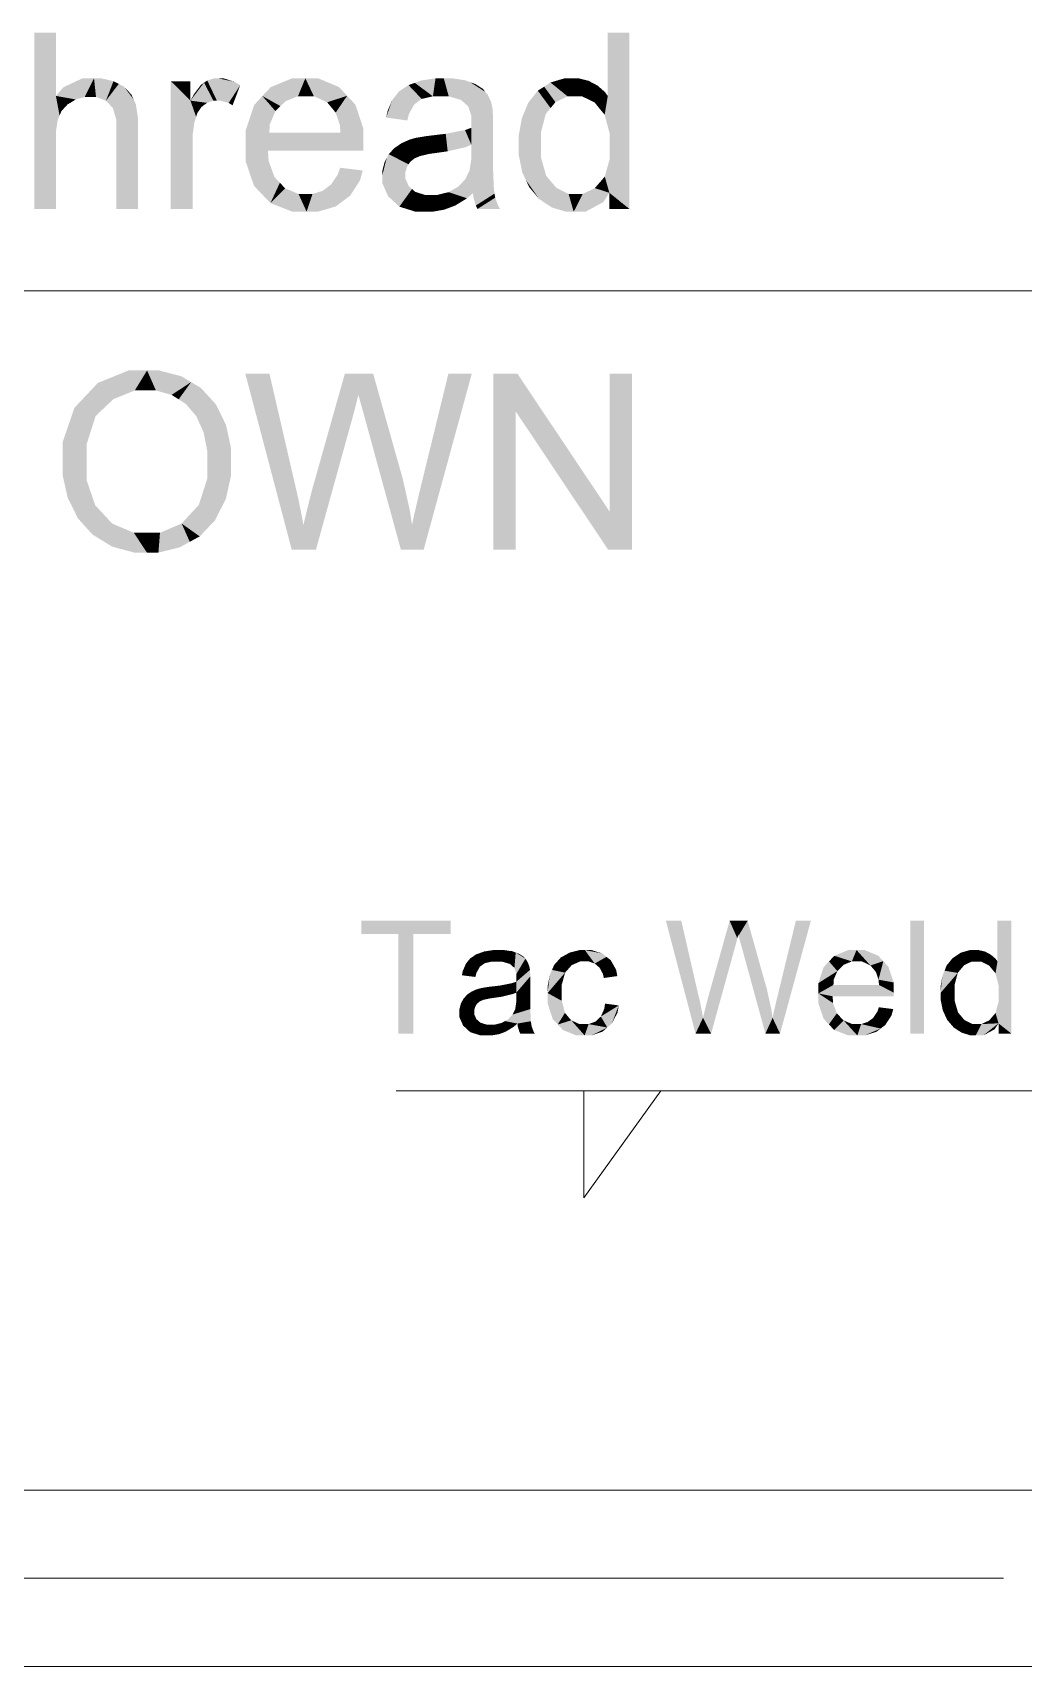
# Model space of a CAD drawing. Header units: millimetres. Extents: x 2 to 579, y 1 to 405.
# Drawn here: x 174.66 to 182.25, y 105.36 to 117.87 of the extents above; entities that cross this region are included whole.
import ezdxf

# ---------------------------------------------------------------- set-up
doc = ezdxf.new("R2010")
doc.units = ezdxf.units.MM
doc.linetypes.add('XKITLINE00', pattern=[0])
doc.layers.add('LinkedObject', color=7, linetype='Continuous', lineweight=0)

# ---------------------------------------------------------------- blocks, each defined once
blk = doc.blocks.new('*A4')
at = {"layer": 'LinkedObject'}
for points in [[(174.841, 117.868), (174.675, 116.518), (174.675, 117.868)], [(174.841, 117.384), (174.675, 116.518), (174.841, 117.868)], [(179.233, 117.868), (179.067, 117.384), (179.067, 117.868)], [(179.233, 117.868), (179.082, 117.093), (179.067, 117.384)], [(179.082, 117.093), (179.233, 117.868), (179.233, 116.518)], [(175.045, 117.519), (174.841, 117.384), (174.899, 117.451)], [(175.133, 117.519), (174.841, 117.384), (175.045, 117.519)], [(175.062, 117.376), (174.841, 117.384), (175.133, 117.519)], [(175.062, 117.376), (175.133, 117.519), (175.099, 117.376)], [(175.099, 117.376), (175.133, 117.519), (175.148, 117.376)], [(175.133, 117.519), (175.224, 117.347), (175.148, 117.376)], [(175.187, 117.519), (175.224, 117.347), (175.133, 117.519)], [(175.282, 117.497), (175.224, 117.347), (175.187, 117.519)], [(175.322, 117.476), (175.224, 117.347), (175.282, 117.497)], [(175.721, 117.497), (175.871, 117.348), (175.721, 116.518)], [(175.871, 117.348), (175.721, 117.497), (175.871, 117.497)], [(176, 117.502), (176.074, 117.347), (175.976, 117.486)], [(176.053, 117.519), (176.074, 117.347), (176, 117.502)], [(176.082, 117.519), (176.074, 117.347), (176.053, 117.519)], [(176.082, 117.519), (176.104, 117.347), (176.074, 117.347)], [(176.209, 117.492), (176.082, 117.519), (176.124, 117.519)], [(176.252, 117.466), (176.082, 117.519), (176.209, 117.492)], [(176.164, 117.33), (176.082, 117.519), (176.252, 117.466)], [(176.104, 117.347), (176.082, 117.519), (176.164, 117.33)], [(176.65, 117.519), (176.422, 117.383), (176.486, 117.451)], [(176.751, 117.519), (176.422, 117.383), (176.65, 117.519)], [(176.695, 117.382), (176.422, 117.383), (176.751, 117.519)], [(176.695, 117.382), (176.751, 117.519), (176.753, 117.382)], [(176.751, 117.519), (176.816, 117.382), (176.753, 117.382)], [(177.009, 117.452), (176.751, 117.519), (176.849, 117.519)], [(177.071, 117.385), (176.751, 117.519), (177.009, 117.452)], [(176.918, 117.335), (176.751, 117.519), (177.071, 117.385)], [(176.816, 117.382), (176.751, 117.519), (176.918, 117.335)], [(177.748, 117.519), (177.589, 117.484), (177.637, 117.502)], [(177.728, 117.381), (177.589, 117.484), (177.748, 117.519)], [(177.728, 117.381), (177.748, 117.519), (177.786, 117.381)], [(177.786, 117.381), (177.748, 117.519), (177.849, 117.381)], [(177.811, 117.519), (177.849, 117.381), (177.748, 117.519)], [(177.975, 117.504), (177.811, 117.519), (177.873, 117.519)], [(178.014, 117.489), (177.811, 117.519), (177.975, 117.504)], [(177.943, 117.353), (177.811, 117.519), (178.014, 117.489)], [(177.849, 117.381), (177.811, 117.519), (177.943, 117.353)], [(178.737, 117.519), (178.759, 117.381), (178.628, 117.487)], [(178.798, 117.519), (178.759, 117.381), (178.737, 117.519)], [(178.759, 117.381), (178.798, 117.519), (178.814, 117.381)], [(178.798, 117.519), (178.87, 117.381), (178.814, 117.381)], [(178.842, 117.519), (178.87, 117.381), (178.798, 117.519)], [(178.92, 117.5), (178.87, 117.381), (178.842, 117.519)], [(178.955, 117.481), (178.87, 117.381), (178.92, 117.5)], [(174.841, 117.111), (174.675, 116.518), (174.841, 117.384)], [(174.841, 117.111), (174.841, 117.384), (174.855, 117.201)], [(174.855, 117.201), (174.841, 117.384), (174.869, 117.234)], [(174.869, 117.234), (174.841, 117.384), (174.883, 117.267)], [(174.883, 117.267), (174.841, 117.384), (174.929, 117.318)], [(174.929, 117.318), (174.841, 117.384), (174.961, 117.337)], [(174.961, 117.337), (174.841, 117.384), (174.993, 117.357)], [(174.993, 117.357), (174.841, 117.384), (175.062, 117.376)], [(175.322, 117.476), (175.251, 117.319), (175.224, 117.347)], [(175.362, 117.455), (175.251, 117.319), (175.322, 117.476)], [(175.251, 117.319), (175.362, 117.455), (175.277, 117.291)], [(175.277, 117.291), (175.362, 117.455), (175.436, 117.358)], [(175.436, 117.358), (175.362, 117.455), (175.419, 117.395)], [(175.976, 117.486), (175.871, 117.348), (175.952, 117.469)], [(176.047, 117.347), (175.871, 117.348), (175.976, 117.486)], [(175.952, 117.469), (175.871, 117.348), (175.9, 117.4)], [(175.976, 117.486), (176.074, 117.347), (176.047, 117.347)], [(176.164, 117.33), (176.252, 117.466), (176.194, 117.312)], [(176.422, 117.383), (176.295, 117.123), (176.359, 117.314)], [(176.522, 117.268), (176.295, 117.123), (176.422, 117.383)], [(176.422, 117.383), (176.561, 117.306), (176.522, 117.268)], [(176.561, 117.306), (176.422, 117.383), (176.6, 117.344)], [(176.6, 117.344), (176.422, 117.383), (176.695, 117.382)], [(176.918, 117.335), (177.071, 117.385), (176.958, 117.287)], [(177.071, 117.385), (176.983, 117.256), (176.958, 117.287)], [(176.983, 117.256), (177.071, 117.385), (177.015, 117.163)], [(177.015, 117.163), (177.071, 117.385), (177.196, 117.131)], [(177.196, 117.131), (177.071, 117.385), (177.134, 117.318)], [(177.443, 117.386), (177.37, 117.218), (177.417, 117.354)], [(177.586, 117.32), (177.37, 117.218), (177.443, 117.386)], [(177.468, 117.418), (177.642, 117.361), (177.443, 117.386)], [(177.586, 117.32), (177.443, 117.386), (177.614, 117.34)], [(177.614, 117.34), (177.443, 117.386), (177.642, 117.361)], [(177.541, 117.467), (177.642, 117.361), (177.468, 117.418)], [(177.589, 117.484), (177.642, 117.361), (177.541, 117.467)], [(177.642, 117.361), (177.589, 117.484), (177.728, 117.381)], [(177.943, 117.353), (178.014, 117.489), (177.975, 117.325)], [(177.975, 117.325), (178.014, 117.489), (177.998, 117.304)], [(178.014, 117.489), (178.022, 117.233), (177.998, 117.304)], [(178.129, 117.415), (178.022, 117.233), (178.014, 117.489)], [(178.111, 117.438), (178.014, 117.489), (178.053, 117.475)], [(178.129, 117.415), (178.014, 117.489), (178.111, 117.438)], [(178.148, 117.393), (178.022, 117.233), (178.129, 117.415)], [(178.174, 117.336), (178.022, 117.233), (178.148, 117.393)], [(178.531, 117.424), (178.629, 117.291), (178.458, 117.332)], [(178.666, 117.336), (178.531, 117.424), (178.58, 117.455)], [(178.629, 117.291), (178.531, 117.424), (178.666, 117.336)], [(178.628, 117.487), (178.759, 117.381), (178.58, 117.455)], [(178.58, 117.455), (178.759, 117.381), (178.666, 117.336)], [(178.955, 117.481), (178.966, 117.334), (178.87, 117.381)], [(178.989, 117.463), (178.966, 117.334), (178.955, 117.481)], [(179.045, 117.414), (178.966, 117.334), (178.989, 117.463)], [(179.067, 117.384), (178.966, 117.334), (179.045, 117.414)], [(178.966, 117.334), (179.067, 117.384), (179.004, 117.287)], [(179.004, 117.287), (179.067, 117.384), (179.043, 117.24)], [(179.067, 117.384), (179.082, 117.093), (179.043, 117.24)], [(175.436, 117.358), (175.304, 117.2), (175.277, 117.291)], [(175.453, 117.32), (175.304, 117.2), (175.436, 117.358)], [(175.47, 117.21), (175.304, 117.2), (175.453, 117.32)], [(175.721, 116.518), (175.871, 117.348), (175.888, 116.518)], [(175.871, 117.348), (175.888, 117.031), (175.888, 116.518)], [(175.888, 117.031), (175.871, 117.348), (175.888, 117.083)], [(175.888, 117.083), (175.871, 117.348), (175.901, 117.18)], [(175.901, 117.18), (175.871, 117.348), (175.915, 117.224)], [(175.915, 117.224), (175.871, 117.348), (175.924, 117.253)], [(175.924, 117.253), (175.871, 117.348), (175.955, 117.298)], [(175.955, 117.298), (175.871, 117.348), (175.976, 117.315)], [(175.976, 117.315), (175.871, 117.348), (175.998, 117.331)], [(175.998, 117.331), (175.871, 117.348), (176.047, 117.347)], [(176.479, 117.166), (176.295, 117.123), (176.522, 117.268)], [(177.417, 117.354), (177.37, 117.218), (177.381, 117.27)], [(177.545, 117.248), (177.37, 117.218), (177.586, 117.32)], [(177.37, 117.218), (177.545, 117.248), (177.532, 117.196)], [(178.022, 117.178), (178.185, 117.281), (178.021, 117.156)], [(178.021, 117.156), (178.185, 117.281), (178.021, 117.139)], [(178.021, 117.139), (178.185, 117.281), (178.022, 117.01)], [(178.181, 117.302), (178.022, 117.233), (178.174, 117.336)], [(178.022, 117.233), (178.181, 117.302), (178.185, 117.281)], [(178.022, 117.233), (178.185, 117.281), (178.022, 117.183)], [(178.022, 117.183), (178.185, 117.281), (178.022, 117.178)], [(178.189, 117.205), (178.022, 117.01), (178.185, 117.281)], [(178.434, 117.273), (178.385, 117.007), (178.409, 117.213)], [(178.592, 117.246), (178.385, 117.007), (178.434, 117.273)], [(178.555, 117.104), (178.385, 117.007), (178.592, 117.246)], [(178.458, 117.332), (178.629, 117.291), (178.434, 117.273)], [(178.434, 117.273), (178.629, 117.291), (178.592, 117.246)], [(175.47, 117.138), (175.304, 117.2), (175.47, 117.21)], [(175.304, 117.2), (175.47, 117.138), (175.304, 117.138)], [(175.304, 116.518), (175.47, 117.138), (175.47, 116.518)], [(175.304, 117.138), (175.47, 117.138), (175.304, 116.518)], [(176.295, 117.123), (176.479, 117.166), (176.475, 117.102)], [(176.475, 117.102), (176.295, 117), (176.295, 117.123)], [(177.015, 117.163), (177.196, 117.131), (177.02, 117.102)], [(177.196, 117.01), (177.02, 117.102), (177.196, 117.131)], [(177.974, 117.123), (178.022, 117.01), (177.826, 117.094)], [(178.021, 117.139), (178.022, 117.01), (177.974, 117.123)], [(178.189, 117.149), (178.021, 116.949), (178.022, 117.01)], [(178.189, 116.929), (178.021, 116.949), (178.189, 117.149)], [(178.189, 117.149), (178.022, 117.01), (178.189, 117.205)], [(178.409, 117.213), (178.385, 117.007), (178.385, 117.08)], [(174.841, 117.053), (174.675, 116.518), (174.841, 117.111)], [(174.675, 116.518), (174.841, 117.053), (174.841, 116.518)], [(176.475, 117.102), (177.196, 117.01), (176.295, 117)], [(177.196, 117.002), (176.295, 117), (177.196, 117.01)], [(177.195, 116.98), (176.295, 117), (177.196, 117.002)], [(176.295, 117), (176.421, 116.629), (176.295, 116.88)], [(176.47, 116.885), (176.421, 116.629), (176.295, 117)], [(176.47, 116.885), (176.295, 117), (176.465, 116.965)], [(177.195, 116.965), (176.295, 117), (177.195, 116.98)], [(176.465, 116.965), (176.295, 117), (177.195, 116.965)], [(177.02, 117.102), (177.196, 117.01), (176.475, 117.102)], [(177.553, 116.878), (177.433, 116.985), (177.46, 117.003)], [(177.486, 117.021), (177.586, 116.905), (177.46, 117.003)], [(177.46, 117.003), (177.586, 116.905), (177.553, 116.878)], [(177.546, 117.048), (177.586, 116.905), (177.486, 117.021)], [(177.579, 117.058), (177.586, 116.905), (177.546, 117.048)], [(177.603, 117.064), (177.628, 116.923), (177.579, 117.058)], [(177.586, 116.905), (177.579, 117.058), (177.607, 116.914)], [(177.607, 116.914), (177.579, 117.058), (177.628, 116.923)], [(177.677, 117.076), (177.7, 116.94), (177.603, 117.064)], [(177.603, 117.064), (177.7, 116.94), (177.628, 116.923)], [(177.726, 117.082), (177.751, 116.947), (177.677, 117.076)], [(177.677, 117.076), (177.751, 116.947), (177.7, 116.94)], [(177.826, 117.094), (177.841, 116.96), (177.726, 117.082)], [(177.726, 117.082), (177.841, 116.96), (177.751, 116.947)], [(177.826, 117.094), (178.022, 117.01), (177.841, 116.96)], [(177.841, 116.96), (178.022, 117.01), (177.977, 116.991)], [(178.385, 117.007), (178.555, 117.104), (178.555, 117.007)], [(178.385, 117.007), (178.555, 116.913), (178.385, 116.932)], [(178.555, 116.913), (178.385, 117.007), (178.555, 117.007)], [(179.082, 117.093), (179.233, 116.518), (179.082, 116.993)], [(179.082, 116.993), (179.233, 116.518), (179.082, 116.902)], [(176.295, 116.88), (176.421, 116.629), (176.358, 116.695)], [(176.515, 116.762), (176.421, 116.629), (176.47, 116.885)], [(177.374, 116.908), (177.341, 116.777), (177.358, 116.878)], [(177.53, 116.842), (177.341, 116.777), (177.374, 116.908)], [(177.358, 116.878), (177.341, 116.777), (177.341, 116.813)], [(177.39, 116.938), (177.541, 116.86), (177.374, 116.908)], [(177.374, 116.908), (177.541, 116.86), (177.53, 116.842)], [(177.433, 116.985), (177.541, 116.86), (177.39, 116.938)], [(177.541, 116.86), (177.433, 116.985), (177.553, 116.878)], [(178.008, 116.811), (178.189, 116.929), (178.189, 116.813)], [(178.021, 116.894), (178.189, 116.929), (178.008, 116.811)], [(178.189, 116.929), (178.021, 116.894), (178.021, 116.949)], [(178.385, 116.932), (178.555, 116.913), (178.412, 116.799)], [(178.412, 116.799), (178.555, 116.913), (178.439, 116.741)], [(178.439, 116.741), (178.555, 116.913), (178.595, 116.773)], [(179.082, 116.902), (179.233, 116.518), (179.044, 116.766)], [(176.421, 116.629), (176.515, 116.762), (176.484, 116.563)], [(176.556, 116.719), (176.484, 116.563), (176.515, 116.762)], [(176.948, 116.705), (177.19, 116.813), (177.095, 116.621)], [(176.999, 116.782), (177.19, 116.813), (176.948, 116.705)], [(177.19, 116.813), (176.999, 116.782), (177.018, 116.834)], [(177.095, 116.621), (177.19, 116.813), (177.17, 116.738)], [(177.518, 116.803), (177.341, 116.777), (177.53, 116.842)], [(177.341, 116.777), (177.518, 116.803), (177.518, 116.781)], [(177.518, 116.748), (177.341, 116.777), (177.518, 116.781)], [(177.341, 116.777), (177.518, 116.748), (177.341, 116.715)], [(177.341, 116.715), (177.518, 116.748), (177.385, 116.615)], [(177.385, 116.615), (177.518, 116.748), (177.428, 116.576)], [(177.428, 116.576), (177.518, 116.748), (177.543, 116.693)], [(177.922, 116.689), (178.189, 116.813), (178.195, 116.667)], [(177.977, 116.747), (178.189, 116.813), (177.922, 116.689)], [(177.994, 116.783), (178.189, 116.813), (177.977, 116.747)], [(178.189, 116.813), (177.994, 116.783), (178.008, 116.811)], [(178.595, 116.773), (178.542, 116.594), (178.439, 116.741)], [(178.439, 116.741), (178.542, 116.594), (178.466, 116.684)], [(178.634, 116.726), (178.542, 116.594), (178.595, 116.773)], [(179.044, 116.766), (179.079, 116.642), (179.006, 116.722)], [(179.044, 116.766), (179.233, 116.518), (179.079, 116.642)], [(176.597, 116.676), (176.484, 116.563), (176.556, 116.719)], [(176.597, 116.676), (176.761, 116.497), (176.484, 116.563)], [(176.699, 116.633), (176.761, 116.497), (176.597, 116.676)], [(176.761, 116.633), (176.761, 116.497), (176.699, 116.633)], [(176.806, 116.633), (177.04, 116.58), (176.761, 116.497)], [(176.806, 116.633), (176.761, 116.497), (176.761, 116.633)], [(176.884, 116.657), (177.04, 116.58), (176.806, 116.633)], [(176.916, 116.681), (177.095, 116.621), (176.884, 116.657)], [(177.04, 116.58), (176.884, 116.657), (177.095, 116.621)], [(176.948, 116.705), (177.095, 116.621), (176.916, 116.681)], [(177.543, 116.693), (177.471, 116.536), (177.428, 116.576)], [(177.568, 116.671), (177.471, 116.536), (177.543, 116.693)], [(177.593, 116.649), (177.471, 116.536), (177.568, 116.671)], [(177.471, 116.536), (177.593, 116.649), (177.595, 116.497)], [(177.675, 116.497), (177.593, 116.649), (177.667, 116.626)], [(177.595, 116.497), (177.593, 116.649), (177.675, 116.497)], [(177.667, 116.626), (177.724, 116.497), (177.675, 116.497)], [(177.715, 116.626), (177.724, 116.497), (177.667, 116.626)], [(177.763, 116.626), (177.724, 116.497), (177.715, 116.626)], [(177.724, 116.497), (177.763, 116.626), (177.815, 116.513)], [(177.858, 116.529), (177.763, 116.626), (177.848, 116.647)], [(177.815, 116.513), (177.763, 116.626), (177.858, 116.529)], [(178.035, 116.639), (177.848, 116.647), (177.885, 116.668)], [(177.989, 116.6), (177.848, 116.647), (178.035, 116.639)], [(177.9, 116.545), (177.848, 116.647), (177.989, 116.6)], [(177.858, 116.529), (177.848, 116.647), (177.9, 116.545)], [(177.922, 116.689), (178.195, 116.667), (177.885, 116.668)], [(178.195, 116.667), (178.035, 116.639), (177.885, 116.668)], [(178.035, 116.639), (178.195, 116.667), (178.039, 116.604)], [(178.039, 116.604), (178.195, 116.667), (178.2, 116.636)], [(178.2, 116.636), (178.056, 116.544), (178.039, 116.604)], [(178.205, 116.605), (178.056, 116.544), (178.2, 116.636)], [(178.542, 116.594), (178.634, 116.726), (178.591, 116.561)], [(178.591, 116.561), (178.634, 116.726), (178.674, 116.68)], [(178.674, 116.68), (178.806, 116.497), (178.591, 116.561)], [(178.767, 116.633), (178.806, 116.497), (178.674, 116.68)], [(178.806, 116.497), (178.767, 116.633), (178.821, 116.633)], [(178.806, 116.497), (179.079, 116.642), (178.896, 116.497)], [(178.875, 116.633), (179.079, 116.642), (178.806, 116.497)], [(178.875, 116.633), (178.806, 116.497), (178.821, 116.633)], [(178.968, 116.678), (179.079, 116.642), (178.875, 116.633)], [(178.896, 116.497), (179.079, 116.642), (179.032, 116.57)], [(179.079, 116.642), (178.968, 116.678), (179.006, 116.722)], [(179.079, 116.642), (179.233, 116.518), (179.079, 116.518)], [(176.484, 116.563), (176.761, 116.497), (176.653, 116.497)], [(176.761, 116.497), (177.04, 116.58), (176.846, 116.497)], [(176.846, 116.497), (177.04, 116.58), (176.985, 116.538)], [(178.205, 116.605), (178.069, 116.518), (178.056, 116.544)], [(178.226, 116.547), (178.069, 116.518), (178.205, 116.605)], [(178.069, 116.518), (178.226, 116.547), (178.242, 116.518)], [(178.591, 116.561), (178.806, 116.497), (178.64, 116.529)], [(178.64, 116.529), (178.806, 116.497), (178.747, 116.497)], [(175.396, 115.281), (175.073, 115.091), (175.163, 115.186)], [(175.539, 115.281), (175.073, 115.091), (175.396, 115.281)], [(175.445, 115.128), (175.073, 115.091), (175.539, 115.281)], [(175.445, 115.128), (175.539, 115.281), (175.54, 115.128)], [(175.539, 115.281), (175.607, 115.128), (175.54, 115.128)], [(175.801, 115.237), (175.539, 115.281), (175.632, 115.281)], [(175.876, 115.192), (175.539, 115.281), (175.801, 115.237)], [(175.727, 115.094), (175.539, 115.281), (175.876, 115.192)], [(175.607, 115.128), (175.539, 115.281), (175.727, 115.094)], [(176.476, 115.258), (176.647, 113.908), (176.291, 115.258)], [(176.68, 114.373), (176.647, 113.908), (176.476, 115.258)], [(177.054, 115.258), (177.117, 114.937), (176.797, 114.347)], [(177.117, 114.937), (177.054, 115.258), (177.126, 114.969)], [(177.126, 114.969), (177.054, 115.258), (177.146, 115.049)], [(177.146, 115.049), (177.054, 115.258), (177.157, 115.095)], [(177.27, 115.258), (177.157, 115.095), (177.054, 115.258)], [(177.157, 115.095), (177.27, 115.258), (177.161, 115.08)], [(177.161, 115.08), (177.27, 115.258), (177.183, 115.001)], [(177.183, 115.001), (177.27, 115.258), (177.201, 114.937)], [(177.201, 114.937), (177.27, 115.258), (177.462, 114.575)], [(178.026, 115.258), (177.635, 114.391), (177.847, 115.258)], [(177.657, 113.908), (177.635, 114.391), (178.026, 115.258)], [(178.191, 115.258), (178.362, 114.968), (178.191, 113.908)], [(178.362, 114.968), (178.191, 115.258), (178.374, 115.258)], [(178.362, 114.968), (178.374, 115.258), (179.07, 113.908)], [(179.07, 113.908), (178.374, 115.258), (179.082, 114.199)], [(179.253, 115.258), (179.082, 114.199), (179.082, 115.258)], [(179.253, 113.908), (179.082, 114.199), (179.253, 115.258)], [(175.282, 115.062), (175.073, 115.091), (175.445, 115.128)], [(175.727, 115.094), (175.876, 115.192), (175.781, 115.06)], [(175.876, 115.192), (175.835, 115.026), (175.781, 115.06)], [(175.835, 115.026), (175.876, 115.192), (175.916, 114.931)], [(176.065, 115.023), (175.876, 115.192), (175.951, 115.148)], [(176.105, 114.943), (175.876, 115.192), (176.065, 115.023)], [(175.916, 114.931), (175.876, 115.192), (176.105, 114.943)], [(175.073, 115.091), (174.893, 114.566), (174.983, 114.996)], [(175.145, 114.932), (174.893, 114.566), (175.073, 115.091)], [(174.983, 114.996), (174.893, 114.566), (174.893, 114.733)], [(175.073, 115.091), (175.282, 115.062), (175.213, 114.997)], [(175.145, 114.932), (175.073, 115.091), (175.213, 114.997)], [(175.076, 114.715), (174.893, 114.566), (175.145, 114.932)], [(175.916, 114.931), (176.105, 114.943), (175.944, 114.869)], [(176.105, 114.943), (175.972, 114.808), (175.944, 114.869)], [(175.972, 114.808), (176.105, 114.943), (176, 114.664)], [(176, 114.664), (176.105, 114.943), (176.183, 114.682)], [(176.183, 114.682), (176.105, 114.943), (176.144, 114.863)], [(176.797, 114.347), (177.117, 114.937), (176.832, 113.908)], [(177.462, 114.575), (177.483, 113.908), (177.201, 114.937)], [(178.191, 113.908), (178.362, 114.968), (178.362, 113.908)], [(174.893, 114.566), (175.076, 114.715), (175.076, 114.563)], [(176, 114.582), (176.183, 114.682), (176.183, 114.581)], [(176, 114.664), (176.183, 114.682), (176, 114.582)], [(174.893, 114.566), (175.076, 114.441), (174.893, 114.477)], [(175.076, 114.441), (174.893, 114.566), (175.076, 114.563)], [(175.935, 114.251), (176.183, 114.581), (176.1, 114.214)], [(176, 114.452), (176.183, 114.581), (175.935, 114.251)], [(176.183, 114.581), (176, 114.452), (176, 114.582)], [(176.1, 114.214), (176.183, 114.581), (176.142, 114.295)], [(176.142, 114.295), (176.183, 114.581), (176.183, 114.479)], [(177.498, 114.447), (177.483, 113.908), (177.462, 114.575)], [(174.893, 114.477), (175.076, 114.441), (174.931, 114.308)], [(174.931, 114.308), (175.076, 114.441), (174.97, 114.229)], [(174.97, 114.229), (175.076, 114.441), (175.142, 114.249)], [(176.696, 114.304), (176.647, 113.908), (176.68, 114.373)], [(177.551, 114.209), (177.483, 113.908), (177.498, 114.447)], [(177.635, 114.391), (177.657, 113.908), (177.615, 114.308)], [(175.142, 114.249), (175.122, 114.024), (174.97, 114.229)], [(175.208, 114.178), (175.122, 114.024), (175.142, 114.249)], [(176.1, 114.214), (175.869, 114.18), (175.935, 114.251)], [(176.724, 114.166), (176.647, 113.908), (176.696, 114.304)], [(176.793, 114.33), (176.832, 113.908), (176.762, 114.205)], [(176.797, 114.347), (176.832, 113.908), (176.793, 114.33)], [(177.615, 114.308), (177.657, 113.908), (177.581, 114.161)], [(174.97, 114.229), (175.122, 114.024), (175.009, 114.149)], [(175.122, 114.024), (175.208, 114.178), (175.197, 113.978)], [(175.197, 113.978), (175.208, 114.178), (175.273, 114.108)], [(175.869, 114.18), (175.942, 114.01), (175.804, 114.109)], [(176.059, 114.133), (175.869, 114.18), (176.1, 114.214)], [(175.942, 114.01), (175.869, 114.18), (176.059, 114.133)], [(176.736, 114.097), (176.647, 113.908), (176.724, 114.166)], [(176.762, 114.205), (176.832, 113.908), (176.736, 114.097)], [(177.568, 114.097), (177.483, 113.908), (177.551, 114.209)], [(177.581, 114.161), (177.657, 113.908), (177.568, 114.097)], [(179.082, 114.199), (179.253, 113.908), (179.07, 113.908)], [(175.273, 114.108), (175.538, 113.886), (175.197, 113.978)], [(175.438, 114.038), (175.538, 113.886), (175.273, 114.108)], [(175.538, 113.886), (175.438, 114.038), (175.537, 114.038)], [(175.638, 114.038), (175.538, 113.886), (175.537, 114.038)], [(175.538, 113.886), (175.638, 114.038), (175.626, 113.886)], [(175.626, 113.886), (175.638, 114.038), (175.79, 113.927)], [(175.866, 113.969), (175.638, 114.038), (175.804, 114.109)], [(175.79, 113.927), (175.638, 114.038), (175.866, 113.969)], [(175.804, 114.109), (175.942, 114.01), (175.866, 113.969)], [(176.736, 114.097), (176.832, 113.908), (176.647, 113.908)], [(177.568, 114.097), (177.657, 113.908), (177.483, 113.908)], [(175.197, 113.978), (175.538, 113.886), (175.272, 113.932)], [(175.272, 113.932), (175.538, 113.886), (175.443, 113.886)], [(177.18, 111.066), (177.464, 110.964), (177.18, 110.964)], [(177.578, 110.964), (177.464, 110.964), (177.18, 111.066)], [(177.578, 110.964), (177.18, 111.066), (177.864, 111.066)], [(177.578, 110.964), (177.864, 111.066), (177.864, 110.964)], [(179.63, 111.066), (179.739, 110.202), (179.512, 111.066)], [(179.76, 110.499), (179.739, 110.202), (179.63, 111.066)], [(180, 111.066), (180.04, 110.86), (179.836, 110.482)], [(180.04, 110.86), (180, 111.066), (180.046, 110.881)], [(180.046, 110.881), (180, 111.066), (180.059, 110.932)], [(180.059, 110.932), (180, 111.066), (180.066, 110.962)], [(180.138, 111.066), (180.066, 110.962), (180, 111.066)], [(180.066, 110.962), (180.138, 111.066), (180.068, 110.952)], [(180.068, 110.952), (180.138, 111.066), (180.082, 110.901)], [(180.082, 110.901), (180.138, 111.066), (180.094, 110.86)], [(180.094, 110.86), (180.138, 111.066), (180.261, 110.628)], [(180.622, 111.066), (180.372, 110.51), (180.507, 111.066)], [(180.386, 110.202), (180.372, 110.51), (180.622, 111.066)], [(181.489, 111.066), (181.383, 110.202), (181.383, 111.066)], [(181.489, 110.202), (181.383, 110.202), (181.489, 111.066)], [(182.157, 111.066), (182.051, 110.756), (182.051, 111.066)], [(182.157, 111.066), (182.06, 110.57), (182.051, 110.756)], [(182.06, 110.57), (182.157, 111.066), (182.157, 110.202)], [(177.464, 110.202), (177.578, 110.964), (177.578, 110.202)], [(177.464, 110.964), (177.578, 110.964), (177.464, 110.202)], [(179.836, 110.482), (180.04, 110.86), (179.858, 110.202)], [(180.261, 110.628), (180.274, 110.202), (180.094, 110.86)], [(177.996, 110.757), (177.95, 110.649), (177.98, 110.736)], [(178.088, 110.715), (177.95, 110.649), (177.996, 110.757)], [(177.98, 110.736), (177.95, 110.649), (177.957, 110.683)], [(178.012, 110.777), (178.124, 110.741), (177.996, 110.757)], [(178.088, 110.715), (177.996, 110.757), (178.106, 110.728)], [(178.106, 110.728), (177.996, 110.757), (178.124, 110.741)], [(178.059, 110.809), (178.124, 110.741), (178.012, 110.777)], [(178.09, 110.82), (178.124, 110.741), (178.059, 110.809)], [(178.191, 110.842), (178.09, 110.82), (178.12, 110.831)], [(178.179, 110.754), (178.09, 110.82), (178.191, 110.842)], [(178.124, 110.741), (178.09, 110.82), (178.179, 110.754)], [(178.179, 110.754), (178.191, 110.842), (178.216, 110.754)], [(178.216, 110.754), (178.191, 110.842), (178.256, 110.754)], [(178.232, 110.842), (178.256, 110.754), (178.191, 110.842)], [(178.337, 110.833), (178.232, 110.842), (178.272, 110.842)], [(178.362, 110.823), (178.232, 110.842), (178.337, 110.833)], [(178.317, 110.736), (178.232, 110.842), (178.362, 110.823)], [(178.256, 110.754), (178.232, 110.842), (178.317, 110.736)], [(178.317, 110.736), (178.362, 110.823), (178.337, 110.718)], [(178.337, 110.718), (178.362, 110.823), (178.352, 110.705)], [(178.362, 110.823), (178.367, 110.659), (178.352, 110.705)], [(178.436, 110.776), (178.367, 110.659), (178.362, 110.823)], [(178.424, 110.79), (178.362, 110.823), (178.387, 110.814)], [(178.436, 110.776), (178.362, 110.823), (178.424, 110.79)], [(178.447, 110.761), (178.367, 110.659), (178.436, 110.776)], [(178.464, 110.725), (178.367, 110.659), (178.447, 110.761)], [(178.707, 110.785), (178.765, 110.697), (178.656, 110.728)], [(178.79, 110.726), (178.707, 110.785), (178.742, 110.804)], [(178.765, 110.697), (178.707, 110.785), (178.79, 110.726)], [(178.776, 110.823), (178.855, 110.755), (178.742, 110.804)], [(178.742, 110.804), (178.855, 110.755), (178.79, 110.726)], [(178.851, 110.842), (178.855, 110.755), (178.776, 110.823)], [(178.891, 110.842), (178.855, 110.755), (178.851, 110.842)], [(178.855, 110.755), (178.891, 110.842), (178.895, 110.755)], [(178.891, 110.842), (178.921, 110.755), (178.895, 110.755)], [(179.025, 110.816), (178.891, 110.842), (178.942, 110.842)], [(179.057, 110.79), (178.891, 110.842), (179.025, 110.816)], [(178.967, 110.739), (178.891, 110.842), (179.057, 110.79)], [(178.921, 110.755), (178.891, 110.842), (178.967, 110.739)], [(178.967, 110.739), (179.057, 110.79), (178.985, 110.723)], [(179.057, 110.79), (179.004, 110.707), (178.985, 110.723)], [(179.004, 110.707), (179.057, 110.79), (179.03, 110.659)], [(179.03, 110.659), (179.057, 110.79), (179.14, 110.643)], [(179.131, 110.691), (179.057, 110.79), (179.09, 110.764)], [(179.14, 110.643), (179.057, 110.79), (179.131, 110.691)], [(180.761, 110.755), (180.68, 110.589), (180.72, 110.711)], [(180.825, 110.681), (180.68, 110.589), (180.761, 110.755)], [(180.802, 110.798), (180.875, 110.73), (180.761, 110.755)], [(180.761, 110.755), (180.875, 110.73), (180.825, 110.681)], [(180.972, 110.842), (180.802, 110.798), (180.907, 110.842)], [(180.936, 110.755), (180.802, 110.798), (180.972, 110.842)], [(180.875, 110.73), (180.802, 110.798), (180.936, 110.755)], [(180.936, 110.755), (180.972, 110.842), (180.972, 110.755)], [(180.972, 110.842), (181.013, 110.755), (180.972, 110.755)], [(181.137, 110.799), (180.972, 110.842), (181.034, 110.842)], [(181.177, 110.757), (180.972, 110.842), (181.137, 110.799)], [(181.078, 110.724), (180.972, 110.842), (181.177, 110.757)], [(181.013, 110.755), (180.972, 110.842), (181.078, 110.724)], [(181.078, 110.724), (181.177, 110.757), (181.104, 110.694)], [(181.177, 110.757), (181.12, 110.674), (181.104, 110.694)], [(181.12, 110.674), (181.177, 110.757), (181.14, 110.615)], [(181.14, 110.615), (181.177, 110.757), (181.256, 110.594)], [(181.256, 110.594), (181.177, 110.757), (181.216, 110.714)], [(181.708, 110.781), (181.771, 110.696), (181.661, 110.723)], [(181.795, 110.725), (181.708, 110.781), (181.739, 110.801)], [(181.771, 110.696), (181.708, 110.781), (181.795, 110.725)], [(181.77, 110.822), (181.854, 110.754), (181.739, 110.801)], [(181.739, 110.801), (181.854, 110.754), (181.795, 110.725)], [(181.84, 110.842), (181.854, 110.754), (181.77, 110.822)], [(181.879, 110.842), (181.854, 110.754), (181.84, 110.842)], [(181.854, 110.754), (181.879, 110.842), (181.889, 110.754)], [(181.879, 110.842), (181.925, 110.754), (181.889, 110.754)], [(181.907, 110.842), (181.925, 110.754), (181.879, 110.842)], [(181.957, 110.83), (181.925, 110.754), (181.907, 110.842)], [(181.979, 110.818), (181.925, 110.754), (181.957, 110.83)], [(181.979, 110.818), (181.986, 110.724), (181.925, 110.754)], [(182.001, 110.806), (181.986, 110.724), (181.979, 110.818)], [(182.037, 110.775), (181.986, 110.724), (182.001, 110.806)], [(182.051, 110.756), (181.986, 110.724), (182.037, 110.775)], [(181.986, 110.724), (182.051, 110.756), (182.011, 110.694)], [(182.011, 110.694), (182.051, 110.756), (182.036, 110.664)], [(182.051, 110.756), (182.06, 110.57), (182.036, 110.664)], [(178.062, 110.669), (177.95, 110.649), (178.088, 110.715)], [(177.95, 110.649), (178.062, 110.669), (178.053, 110.636)], [(178.367, 110.61), (178.471, 110.69), (178.366, 110.599)], [(178.366, 110.599), (178.471, 110.69), (178.367, 110.516)], [(178.469, 110.704), (178.367, 110.659), (178.464, 110.725)], [(178.367, 110.659), (178.469, 110.704), (178.471, 110.69)], [(178.367, 110.659), (178.471, 110.69), (178.367, 110.627)], [(178.367, 110.627), (178.471, 110.69), (178.367, 110.624)], [(178.367, 110.624), (178.471, 110.69), (178.367, 110.61)], [(178.474, 110.641), (178.367, 110.516), (178.471, 110.69)], [(178.474, 110.606), (178.367, 110.516), (178.474, 110.641)], [(178.64, 110.69), (178.606, 110.513), (178.623, 110.652)], [(178.74, 110.669), (178.606, 110.513), (178.64, 110.69)], [(178.715, 110.578), (178.606, 110.513), (178.74, 110.669)], [(178.623, 110.652), (178.606, 110.513), (178.606, 110.563)], [(178.656, 110.728), (178.765, 110.697), (178.64, 110.69)], [(178.64, 110.69), (178.765, 110.697), (178.74, 110.669)], [(179.03, 110.659), (179.14, 110.643), (179.037, 110.628)], [(180.284, 110.547), (180.274, 110.202), (180.261, 110.628)], [(180.797, 110.616), (180.68, 110.589), (180.825, 110.681)], [(180.68, 110.589), (180.797, 110.616), (180.795, 110.575)], [(181.14, 110.615), (181.256, 110.594), (181.144, 110.575)], [(181.646, 110.684), (181.615, 110.514), (181.63, 110.646)], [(181.747, 110.667), (181.615, 110.514), (181.646, 110.684)], [(181.723, 110.576), (181.615, 110.514), (181.747, 110.667)], [(181.63, 110.646), (181.615, 110.514), (181.615, 110.561)], [(181.661, 110.723), (181.771, 110.696), (181.646, 110.684)], [(181.646, 110.684), (181.771, 110.696), (181.747, 110.667)], [(177.99, 110.501), (178.059, 110.42), (177.963, 110.47)], [(178.067, 110.432), (177.99, 110.501), (178.007, 110.512)], [(178.059, 110.42), (177.99, 110.501), (178.067, 110.432)], [(178.024, 110.524), (178.088, 110.449), (178.007, 110.512)], [(178.007, 110.512), (178.088, 110.449), (178.067, 110.432)], [(178.062, 110.541), (178.088, 110.449), (178.024, 110.524)], [(178.083, 110.547), (178.088, 110.449), (178.062, 110.541)], [(178.099, 110.551), (178.115, 110.461), (178.083, 110.547)], [(178.088, 110.449), (178.083, 110.547), (178.101, 110.455)], [(178.101, 110.455), (178.083, 110.547), (178.115, 110.461)], [(178.146, 110.559), (178.161, 110.471), (178.099, 110.551)], [(178.099, 110.551), (178.161, 110.471), (178.115, 110.461)], [(178.177, 110.563), (178.194, 110.476), (178.146, 110.559)], [(178.146, 110.559), (178.194, 110.476), (178.161, 110.471)], [(178.242, 110.57), (178.251, 110.484), (178.177, 110.563)], [(178.177, 110.563), (178.251, 110.484), (178.194, 110.476)], [(178.336, 110.589), (178.367, 110.516), (178.242, 110.57)], [(178.242, 110.57), (178.367, 110.516), (178.251, 110.484)], [(178.251, 110.484), (178.367, 110.516), (178.338, 110.505)], [(178.366, 110.599), (178.367, 110.516), (178.336, 110.589)], [(178.474, 110.606), (178.366, 110.477), (178.367, 110.516)], [(178.474, 110.464), (178.366, 110.477), (178.474, 110.606)], [(178.606, 110.513), (178.715, 110.578), (178.715, 110.516)], [(178.715, 110.453), (178.606, 110.513), (178.715, 110.516)], [(178.606, 110.513), (178.684, 110.272), (178.606, 110.434)], [(178.715, 110.453), (178.684, 110.272), (178.606, 110.513)], [(179.771, 110.455), (179.739, 110.202), (179.76, 110.499)], [(180.318, 110.394), (180.274, 110.202), (180.284, 110.547)], [(180.372, 110.51), (180.386, 110.202), (180.359, 110.457)], [(180.795, 110.575), (180.68, 110.51), (180.68, 110.589)], [(180.795, 110.575), (181.256, 110.516), (180.68, 110.51)], [(181.256, 110.511), (180.68, 110.51), (181.256, 110.516)], [(181.256, 110.497), (180.68, 110.51), (181.256, 110.511)], [(180.68, 110.51), (180.76, 110.273), (180.68, 110.433)], [(180.792, 110.436), (180.76, 110.273), (180.68, 110.51)], [(180.792, 110.436), (180.68, 110.51), (180.789, 110.488)], [(181.255, 110.488), (180.68, 110.51), (181.256, 110.497)], [(180.789, 110.488), (180.68, 110.51), (181.255, 110.488)], [(181.144, 110.575), (181.256, 110.516), (180.795, 110.575)], [(181.256, 110.516), (181.144, 110.575), (181.256, 110.594)], [(181.615, 110.514), (181.723, 110.576), (181.723, 110.514)], [(181.615, 110.514), (181.723, 110.454), (181.615, 110.466)], [(181.723, 110.454), (181.615, 110.514), (181.723, 110.514)], [(182.06, 110.57), (182.157, 110.202), (182.06, 110.505)], [(182.06, 110.505), (182.157, 110.202), (182.06, 110.447)], [(177.952, 110.451), (177.931, 110.367), (177.942, 110.432)], [(178.052, 110.409), (177.931, 110.367), (177.952, 110.451)], [(177.942, 110.432), (177.931, 110.367), (177.931, 110.39)], [(178.045, 110.384), (177.931, 110.367), (178.052, 110.409)], [(177.931, 110.367), (178.045, 110.384), (178.045, 110.37)], [(178.045, 110.349), (177.931, 110.367), (178.045, 110.37)], [(177.931, 110.367), (178.045, 110.349), (177.931, 110.328)], [(177.963, 110.47), (178.059, 110.42), (177.952, 110.451)], [(177.952, 110.451), (178.059, 110.42), (178.052, 110.409)], [(178.303, 110.311), (178.474, 110.39), (178.477, 110.297)], [(178.338, 110.348), (178.474, 110.39), (178.303, 110.311)], [(178.349, 110.371), (178.474, 110.39), (178.338, 110.348)], [(178.474, 110.39), (178.349, 110.371), (178.358, 110.389)], [(178.358, 110.389), (178.474, 110.464), (178.474, 110.39)], [(178.366, 110.442), (178.474, 110.464), (178.358, 110.389)], [(178.474, 110.464), (178.366, 110.442), (178.366, 110.477)], [(178.606, 110.434), (178.684, 110.272), (178.645, 110.314)], [(178.739, 110.361), (178.684, 110.272), (178.715, 110.453)], [(178.684, 110.272), (178.739, 110.361), (178.763, 110.332)], [(179.014, 110.333), (179.151, 110.418), (179.063, 110.249)], [(179.04, 110.392), (179.151, 110.418), (179.014, 110.333)], [(179.151, 110.418), (179.04, 110.392), (179.046, 110.432)], [(179.063, 110.249), (179.151, 110.418), (179.098, 110.279)], [(179.098, 110.279), (179.151, 110.418), (179.142, 110.364)], [(179.789, 110.366), (179.739, 110.202), (179.771, 110.455)], [(179.796, 110.323), (179.739, 110.202), (179.789, 110.366)], [(179.813, 110.392), (179.858, 110.202), (179.796, 110.323)], [(179.833, 110.472), (179.858, 110.202), (179.813, 110.392)], [(179.836, 110.482), (179.858, 110.202), (179.833, 110.472)], [(180.329, 110.323), (180.274, 110.202), (180.318, 110.394)], [(180.337, 110.363), (180.386, 110.202), (180.329, 110.323)], [(180.359, 110.457), (180.386, 110.202), (180.337, 110.363)], [(180.68, 110.433), (180.76, 110.273), (180.72, 110.315)], [(180.821, 110.357), (180.76, 110.273), (180.792, 110.436)], [(181.098, 110.321), (181.253, 110.39), (181.192, 110.268)], [(181.131, 110.37), (181.253, 110.39), (181.098, 110.321)], [(181.253, 110.39), (181.131, 110.37), (181.143, 110.404)], [(181.192, 110.268), (181.253, 110.39), (181.24, 110.342)], [(181.615, 110.466), (181.723, 110.454), (181.632, 110.381)], [(181.632, 110.381), (181.723, 110.454), (181.649, 110.344)], [(181.649, 110.344), (181.723, 110.454), (181.749, 110.364)], [(181.749, 110.364), (181.715, 110.25), (181.649, 110.344)], [(181.774, 110.335), (181.715, 110.25), (181.749, 110.364)], [(182.036, 110.36), (182.059, 110.281), (182.012, 110.332)], [(182.06, 110.447), (182.157, 110.202), (182.036, 110.36)], [(182.036, 110.36), (182.157, 110.202), (182.059, 110.281)], [(177.931, 110.328), (178.045, 110.349), (177.959, 110.264)], [(177.959, 110.264), (178.045, 110.349), (177.987, 110.238)], [(177.987, 110.238), (178.045, 110.349), (178.061, 110.313)], [(178.061, 110.313), (178.014, 110.213), (177.987, 110.238)], [(178.077, 110.299), (178.014, 110.213), (178.061, 110.313)], [(178.093, 110.285), (178.014, 110.213), (178.077, 110.299)], [(178.014, 110.213), (178.093, 110.285), (178.094, 110.188)], [(178.145, 110.188), (178.093, 110.285), (178.14, 110.271)], [(178.094, 110.188), (178.093, 110.285), (178.145, 110.188)], [(178.14, 110.271), (178.176, 110.188), (178.145, 110.188)], [(178.17, 110.271), (178.176, 110.188), (178.14, 110.271)], [(178.201, 110.271), (178.176, 110.188), (178.17, 110.271)], [(178.176, 110.188), (178.201, 110.271), (178.235, 110.198)], [(178.262, 110.208), (178.201, 110.271), (178.255, 110.284)], [(178.235, 110.198), (178.201, 110.271), (178.262, 110.208)], [(178.375, 110.279), (178.255, 110.284), (178.279, 110.298)], [(178.346, 110.254), (178.255, 110.284), (178.375, 110.279)], [(178.289, 110.219), (178.255, 110.284), (178.346, 110.254)], [(178.262, 110.208), (178.255, 110.284), (178.289, 110.219)], [(178.303, 110.311), (178.477, 110.297), (178.279, 110.298)], [(178.477, 110.297), (178.375, 110.279), (178.279, 110.298)], [(178.375, 110.279), (178.477, 110.297), (178.378, 110.257)], [(178.378, 110.257), (178.477, 110.297), (178.481, 110.277)], [(178.481, 110.277), (178.389, 110.218), (178.378, 110.257)], [(178.484, 110.257), (178.389, 110.218), (178.481, 110.277)], [(178.484, 110.257), (178.397, 110.202), (178.389, 110.218)], [(178.498, 110.22), (178.397, 110.202), (178.484, 110.257)], [(178.787, 110.304), (178.684, 110.272), (178.763, 110.332)], [(178.787, 110.304), (178.89, 110.188), (178.684, 110.272)], [(178.684, 110.272), (178.89, 110.188), (178.723, 110.23)], [(178.85, 110.275), (178.89, 110.188), (178.787, 110.304)], [(178.89, 110.188), (178.85, 110.275), (178.889, 110.275)], [(178.92, 110.275), (178.89, 110.188), (178.889, 110.275)], [(178.92, 110.275), (179.063, 110.249), (178.89, 110.188)], [(178.89, 110.188), (179.063, 110.249), (178.942, 110.188)], [(178.972, 110.294), (179.063, 110.249), (178.92, 110.275)], [(178.942, 110.188), (179.063, 110.249), (179.028, 110.218)], [(179.063, 110.249), (178.972, 110.294), (178.993, 110.314)], [(179.014, 110.333), (179.063, 110.249), (178.993, 110.314)], [(179.796, 110.323), (179.858, 110.202), (179.739, 110.202)], [(180.329, 110.323), (180.386, 110.202), (180.274, 110.202)], [(180.76, 110.273), (180.821, 110.357), (180.8, 110.23)], [(180.847, 110.33), (180.8, 110.23), (180.821, 110.357)], [(180.873, 110.303), (180.8, 110.23), (180.847, 110.33)], [(180.873, 110.303), (180.978, 110.188), (180.8, 110.23)], [(180.939, 110.275), (180.978, 110.188), (180.873, 110.303)], [(180.978, 110.275), (180.978, 110.188), (180.939, 110.275)], [(181.007, 110.275), (181.157, 110.241), (180.978, 110.188)], [(181.007, 110.275), (180.978, 110.188), (180.978, 110.275)], [(180.978, 110.188), (181.157, 110.241), (181.032, 110.188)], [(181.057, 110.291), (181.157, 110.241), (181.007, 110.275)], [(181.032, 110.188), (181.157, 110.241), (181.122, 110.215)], [(181.077, 110.306), (181.192, 110.268), (181.057, 110.291)], [(181.157, 110.241), (181.057, 110.291), (181.192, 110.268)], [(181.098, 110.321), (181.192, 110.268), (181.077, 110.306)], [(181.649, 110.344), (181.715, 110.25), (181.666, 110.307)], [(181.715, 110.25), (181.774, 110.335), (181.746, 110.229)], [(181.746, 110.229), (181.774, 110.335), (181.799, 110.305)], [(181.799, 110.305), (181.884, 110.188), (181.746, 110.229)], [(181.859, 110.275), (181.884, 110.188), (181.799, 110.305)], [(181.884, 110.188), (181.859, 110.275), (181.894, 110.275)], [(181.884, 110.188), (182.059, 110.281), (181.942, 110.188)], [(181.929, 110.275), (182.059, 110.281), (181.884, 110.188)], [(181.929, 110.275), (181.884, 110.188), (181.894, 110.275)], [(181.988, 110.304), (182.059, 110.281), (181.929, 110.275)], [(181.942, 110.188), (182.059, 110.281), (182.029, 110.235)], [(182.059, 110.281), (181.988, 110.304), (182.012, 110.332)], [(182.059, 110.281), (182.157, 110.202), (182.059, 110.202)], [(178.397, 110.202), (178.498, 110.22), (178.508, 110.202)], [(178.723, 110.23), (178.89, 110.188), (178.826, 110.188)], [(180.8, 110.23), (180.978, 110.188), (180.909, 110.188)], [(181.746, 110.229), (181.884, 110.188), (181.778, 110.209)], [(181.778, 110.209), (181.884, 110.188), (181.846, 110.188)]]:
    blk.add_hatch(color=7, dxfattribs=at).paths.add_polyline_path(points, flags=17)
at = {"layer": 'LinkedObject', "color": 6, "linetype": 'XKITLINE00', "lineweight": 0}
for p, q in [((183.72, 115.892), (167.844, 115.892)), ((182.441, 109.764), (177.446, 109.764)), ((168.923, 106.031), (182.097, 106.031))]:
    blk.add_line(p, q, dxfattribs=at)
at = {"layer": 'LinkedObject', "color": 4, "linetype": 'XKITLINE00', "lineweight": 0}
for q in [(179.474, 109.764), (178.884, 109.764)]:
    blk.add_line((178.884, 108.944), q, dxfattribs=at)
at = {"layer": 'LinkedObject', "color": 7, "linetype": 'XKITLINE00', "lineweight": 0}
for p, q in [((171.303, 106.706), (200.437, 106.706)), ((200.437, 105.356), (171.303, 105.356))]:
    blk.add_line(p, q, dxfattribs=at)

msp = doc.modelspace()

# ---------------------------------------------------------------- block references
at = {"lineweight": 0}
msp.add_blockref('*A4', (0, 0), dxfattribs=at)

doc.saveas('drawing.dxf')
